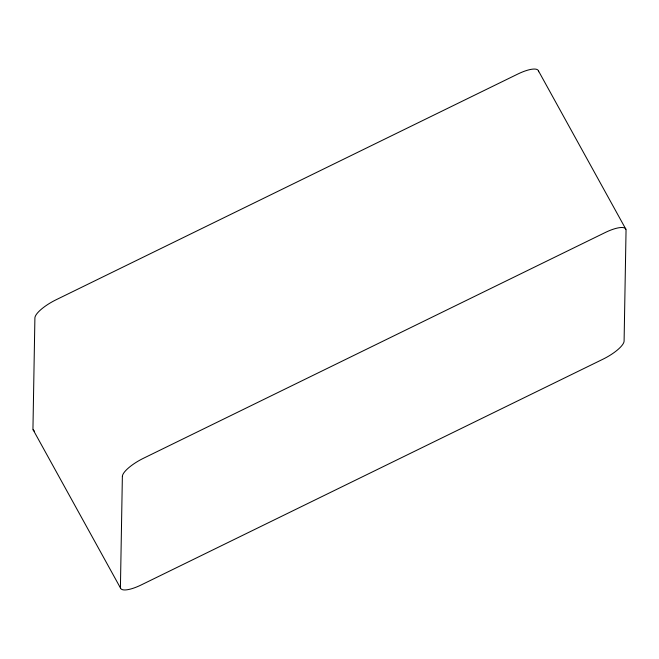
<?xml version="1.0" encoding="UTF-8"?>
<svg xmlns="http://www.w3.org/2000/svg" width="659" height="659" viewBox="0 0 659 659"><rect width="100%" height="100%" fill="white"/><g stroke="black" fill="none" stroke-linecap="round" stroke-linejoin="round"><path stroke-width="0.99" d="M538.419 70.801L625.885 229.25M33.115 429.75L120.581 588.199M538.576 71.749A23.675 6.961 -28.9 0 0 517.727 74.088L56.031 299.804A23.675 6.961 -28.9 0 0 34.902 317.984L32.95 428.803A23.675 6.961 -28.9 0 0 34.499 431.052M122.368 476.432L120.424 587.251A23.675 6.961 -28.9 0 0 141.273 584.912L602.969 359.196A23.675 6.961 -28.9 0 0 624.098 341.016L626.05 230.197A23.675 6.961 -28.9 0 0 605.193 232.545L143.505 458.252A23.675 6.961 -28.9 0 0 122.368 476.432"/></g></svg>
